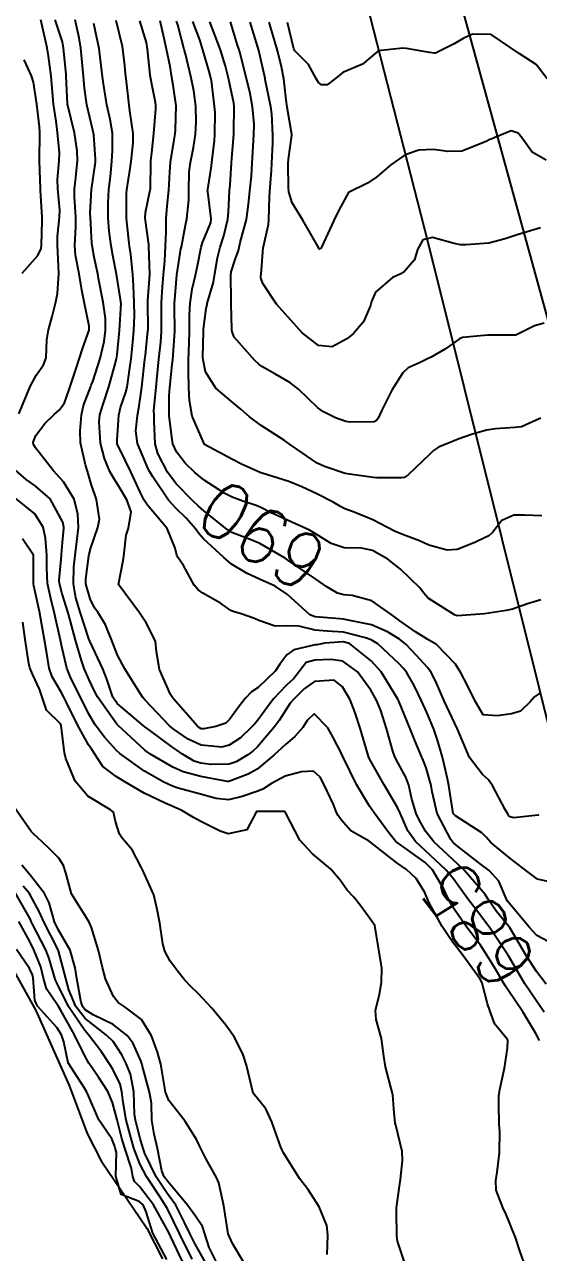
# Model space of a CAD drawing. Header units: metres. Extents: x 292545 to 299085, y 7450245 to 7463078.
# Drawn here: x 296980.8 to 297017.2, y 7454044.4 to 7454131.5 of the extents above; entities that cross this region are included whole.
import ezdxf
from ezdxf.enums import TextEntityAlignment as Align

# ---------------------------------------------------------------- set-up
doc = ezdxf.new("R2010")
doc.units = ezdxf.units.M
for name, color, linetype in [('Cotas', 45, 'Continuous'), ('Curvas de Nivel 1m', 11, 'Continuous'), ('Curvas de Nivel 5m', 15, 'Continuous'), ('Hidrografia', 140, 'Continuous'), ('Vias Primárias', 230, 'Continuous')]:
    doc.layers.add(name, color=color, linetype=linetype)
doc.styles.add('Style-STANDARD', font='STANDARD.shx')

msp = doc.modelspace()

# ---------------------------------------------------------------- linework, layer by layer
at = {"layer": 'Curvas de Nivel 1m', "flags": 128}
for points, elevation in [([(296980.342, 7454103.868), (296980.904, 7454105.178), (296981.189, 7454105.856), (296981.601, 7454106.648), (296982.098, 7454107.355), (296982.3, 7454107.843), (296982.344, 7454109.131), (296982.461, 7454109.842), (296982.713, 7454110.778), (296982.972, 7454111.837), (296983.088, 7454112.419), (296983.18, 7454113.835), (296983.178, 7454114.356), (296983.103, 7454115.836), (296983.104, 7454116.451), (296983.249, 7454117.835), (296983.25, 7454118.325), (296983.113, 7454119.837), (296983.107, 7454120.499), (296983.222, 7454121.836), (296983.226, 7454122.398), (296983.107, 7454123.837), (296983.005, 7454124.648), (296982.818, 7454125.84), (296982.708, 7454126.978), (296982.636, 7454127.842), (296982.464, 7454129.254), (296982.363, 7454129.845), (296981.917, 7454131.835)], 684), ([(297017.8, 7454063.423), (297017.102, 7454064.314), (297016.374, 7454065.437), (297015.256, 7454067.334), (297015.182, 7454067.45), (297015.143, 7454067.504), (297014.269, 7454068.578), (297013.645, 7454069.473), (297013.454, 7454069.764), (297013.169, 7454070.116), (297011.963, 7454071.492), (297011.194, 7454072.244), (297009.819, 7454073.514), (297009.22, 7454074.27), (297008.775, 7454075.073), (297008.57, 7454075.53), (297008.255, 7454076.528), (297008.035, 7454077.538), (297007.834, 7454078.107), (297007.278, 7454079.088), (297007.043, 7454079.552), (297006.906, 7454079.935), (297006.459, 7454081.558), (297006.043, 7454082.842), (297005.736, 7454083.566), (297005.34, 7454084.279), (297004.389, 7454085.58), (297003.364, 7454086.327), (297002.521, 7454086.447), (297001.365, 7454086.407), (297000.763, 7454086.225), (297000.273, 7454085.631), (296999.877, 7454085.105), (296999.343, 7454084.6), (296998.424, 7454083.654), (296997.956, 7454083.028), (296997.31, 7454082.14), (296997.096, 7454081.882), (296996.905, 7454081.674), (296996.083, 7454080.894), (296995.29, 7454080.365), (296994.762, 7454080.222), (296993.29, 7454080.373), (296992.373, 7454080.803), (296991.301, 7454081.535), (296991.057, 7454081.742), (296989.33, 7454083.562), (296989.16, 7454083.762), (296988.765, 7454084.34), (296987.88, 7454085.775), (296987.367, 7454086.746), (296986.964, 7454087.786), (296986.504, 7454088.903), (296985.954, 7454089.802), (296985.725, 7454090.124), (296985.412, 7454090.743), (296985.116, 7454091.813), (296985.103, 7454092.138), (296985.317, 7454093.811), (296985.337, 7454093.928), (296985.459, 7454094.369), (296985.96, 7454095.803), (296986.072, 7454096.394), (296985.869, 7454097.804), (296985.772, 7454098.073), (296985.513, 7454098.813), (296985.22, 7454099.813), (296985.085, 7454100.257), (296984.721, 7454101.818), (296984.697, 7454102.677), (296984.788, 7454103.818), (296984.933, 7454104.462), (296985.457, 7454105.811), (296985.496, 7454105.909), (296985.597, 7454106.17), (296986.121, 7454107.802), (296986.415, 7454109.015), (296986.511, 7454109.797), (296986.508, 7454110.653), (296986.345, 7454111.8), (296986.018, 7454113.475), (296985.96, 7454113.806), (296985.916, 7454114.027), (296985.705, 7454114.996), (296985.56, 7454115.812), (296985.541, 7454115.986), (296985.431, 7454117.813), (296985.421, 7454118.13), (296985.519, 7454119.804), (296985.782, 7454121.726), (296985.793, 7454121.79), (296985.784, 7454121.951), (296985.673, 7454123.673), (296985.653, 7454123.802), (296985.608, 7454124.001), (296985.185, 7454125.81), (296985.008, 7454126.976), (296984.938, 7454127.814), (296984.856, 7454128.828), (296984.749, 7454129.817), (296984.629, 7454130.558), (296984.348, 7454131.823)], 686), ([(297018.296, 7454066.248), (297017.134, 7454066.862), (297016.603, 7454067.435), (297015.16, 7454069.171), (297015.033, 7454069.324), (297014.965, 7454069.453), (297014.439, 7454070.724), (297013.749, 7454071.472), (297013.189, 7454071.88), (297011.492, 7454073.214), (297011.212, 7454073.45), (297011.164, 7454073.5), (297011.03, 7454073.687), (297010.064, 7454075.512), (297009.704, 7454077.068), (297009.628, 7454077.516), (297009.275, 7454078.753), (297009.066, 7454079.308), (297008.962, 7454079.525), (297008.461, 7454080.699), (297008.143, 7454081.537), (297007.332, 7454083.482), (297007.301, 7454083.55), (297007.262, 7454083.623), (297006.07, 7454085.563), (297005.361, 7454086.358), (297003.825, 7454087.586), (297003.384, 7454087.701), (297002.085, 7454087.609), (297001.5, 7454087.499), (297001.381, 7454087.487), (296999.88, 7454087.131), (296999.37, 7454086.788), (296998.886, 7454086.121), (296998.582, 7454085.652), (296997.341, 7454084.463), (296996.865, 7454084.148), (296996.421, 7454083.679), (296995.949, 7454083.058), (296995.31, 7454082.187), (296995.057, 7454081.942), (296994.347, 7454081.7), (296993.485, 7454081.524), (296993.301, 7454081.535), (296993.181, 7454081.592), (296993.036, 7454081.714), (296991.332, 7454083.649), (296991.258, 7454083.741), (296991.109, 7454083.969), (296990.333, 7454085.75), (296990.131, 7454086.993), (296990.043, 7454087.753), (296989.396, 7454089.062), (296988.914, 7454089.765), (296987.423, 7454091.78), (296987.759, 7454093.466), (296987.796, 7454093.777), (296987.967, 7454095.276), (296988.133, 7454095.773), (296988.333, 7454096.923), (296988.023, 7454097.775), (296987.506, 7454098.659), (296987.063, 7454099.331), (296986.822, 7454099.791), (296986.436, 7454100.7), (296986.156, 7454101.801), (296986.048, 7454103.32), (296986.101, 7454103.802), (296986.338, 7454104.556), (296986.751, 7454105.793), (296987.165, 7454107.343), (296987.284, 7454107.785), (296987.342, 7454108.059), (296987.499, 7454109.782), (296987.606, 7454111.724), (296987.601, 7454111.781), (296987.588, 7454111.857), (296987.292, 7454113.786), (296987.032, 7454115.116), (296986.901, 7454115.792), (296986.758, 7454116.829), (296986.69, 7454117.796), (296986.691, 7454118.849), (296986.74, 7454119.79), (296986.853, 7454120.708), (296986.961, 7454121.788), (296986.999, 7454122.579), (296987, 7454123.788), (296986.84, 7454124.767), (296986.609, 7454125.792), (296986.357, 7454127.286), (296986.295, 7454127.796), (296986.087, 7454129.591), (296986.053, 7454129.798), (296985.89, 7454130.546), (296985.683, 7454131.585)], 687), ([(297017.908, 7454070.69), (297017.177, 7454070.856), (297016.408, 7454071.438), (297015.197, 7454072.386), (297013.866, 7454073.47), (297013.555, 7454073.813), (297013.22, 7454074.155), (297011.362, 7454075.368), (297011.233, 7454075.467), (297011.21, 7454075.5), (297011.2, 7454075.533), (297010.882, 7454077.504), (297010.788, 7454077.985), (297010.427, 7454079.509), (297010.077, 7454080.73), (297009.811, 7454081.515), (297009.32, 7454082.692), (297008.938, 7454083.526), (297008.414, 7454084.605), (297007.866, 7454085.542), (297007.644, 7454085.833), (297007.359, 7454086.139), (297005.847, 7454087.565), (297005.377, 7454087.843), (297004.959, 7454087.995), (297003.391, 7454088.391), (297002.245, 7454088.461), (297001.392, 7454088.536), (297000.223, 7454088.804), (296999.395, 7454088.836), (296998.554, 7454088.812), (296997.398, 7454089.22), (296997.094, 7454089.358), (296996.139, 7454089.679), (296995.568, 7454089.851), (296995.405, 7454089.931), (296994.674, 7454090.434), (296993.417, 7454091.159), (296993.089, 7454091.385), (296992.796, 7454091.719), (296992.053, 7454093.122), (296991.626, 7454093.737), (296991.572, 7454093.857), (296991.459, 7454094.341), (296990.883, 7454095.746), (296989.489, 7454097.396), (296989.241, 7454097.763), (296988.989, 7454098.276), (296988.293, 7454099.772), (296987.538, 7454101.314), (296987.386, 7454101.627), (296987.341, 7454101.783), (296987.331, 7454101.999), (296987.448, 7454103.782), (296987.578, 7454104.317), (296987.954, 7454105.411), (296988.033, 7454105.776), (296988.242, 7454107.138), (296988.319, 7454107.773), (296988.438, 7454108.964), (296988.508, 7454109.771), (296988.558, 7454110.866), (296988.542, 7454111.771), (296988.497, 7454112.956), (296988.453, 7454113.772), (296988.293, 7454115.188), (296988.217, 7454115.775), (296988.012, 7454117.495), (296987.99, 7454117.777), (296987.996, 7454119.541), (296988.021, 7454119.777), (296988.26, 7454121.293), (296988.317, 7454121.775), (296988.464, 7454123.106), (296988.462, 7454123.773), (296988.228, 7454125.374), (296988.173, 7454125.777), (296987.961, 7454127.67), (296987.946, 7454127.779), (296987.865, 7454128.574), (296987.736, 7454129.781), (296987.719, 7454129.947), (296987.267, 7454131.786)], 688), ([(297017.278, 7454075.429), (297017.233, 7454075.397), (297015.468, 7454075.211), (297015.231, 7454075.278), (297015.148, 7454075.368), (297015.093, 7454075.452), (297014.88, 7454075.814), (297014.009, 7454077.469), (297013.696, 7454077.902), (297013.271, 7454078.286), (297012.354, 7454079.489), (297011.63, 7454081.167), (297011.497, 7454081.498), (297011.309, 7454081.902), (297010.561, 7454083.508), (297009.927, 7454084.934), (297009.627, 7454085.517), (297009.356, 7454085.876), (297008.575, 7454086.742), (297007.823, 7454087.543), (297007.378, 7454087.894), (297006.534, 7454088.41), (297005.393, 7454088.906), (297003.74, 7454089.245), (297003.4, 7454089.299), (297003.132, 7454089.326), (297001.402, 7454089.479), (297001.001, 7454089.624), (296999.417, 7454091.066), (296998.54, 7454091.649), (296997.43, 7454092.144), (296996.562, 7454092.547), (296995.446, 7454093.214), (296994.895, 7454093.696), (296993.466, 7454095.017), (296993.131, 7454095.377), (296992.897, 7454095.719), (296992.236, 7454096.484), (296991.487, 7454097.178), (296990.969, 7454097.745), (296989.868, 7454099.407), (296989.647, 7454099.759), (296989.525, 7454099.977), (296988.778, 7454101.768), (296988.646, 7454102.679), (296988.772, 7454103.768), (296988.894, 7454104.453), (296989.083, 7454105.765), (296989.137, 7454106.225), (296989.305, 7454107.763), (296989.334, 7454108.046), (296989.521, 7454109.761), (296989.525, 7454109.88), (296989.504, 7454111.762), (296989.51, 7454111.917), (296989.654, 7454113.76), (296989.656, 7454113.797), (296989.585, 7454115.761), (296989.572, 7454115.903), (296989.33, 7454117.764), (296989.34, 7454118.163), (296989.678, 7454119.761), (296989.688, 7454119.836), (296989.717, 7454121.761), (296989.72, 7454121.824), (296989.789, 7454122.402), (296989.933, 7454123.758), (296990.074, 7454125.512), (296990.077, 7454125.756), (296990.049, 7454125.97), (296989.846, 7454127.025), (296989.701, 7454127.762), (296989.675, 7454127.942), (296989.489, 7454129.764), (296989.42, 7454130.232), (296988.937, 7454131.77)], 689), ([(297017.415, 7454090.681), (297016.459, 7454090.393), (297015.409, 7454090.015), (297014.943, 7454089.919), (297013.405, 7454089.698), (297011.463, 7454089.558), (297011.404, 7454089.568), (297011.293, 7454089.612), (297009.416, 7454090.789), (297009.079, 7454091.185), (297008.815, 7454091.529), (297007.443, 7454092.864), (297006.561, 7454093.559), (297005.459, 7454094.18), (297004.691, 7454094.347), (297003.461, 7454094.37), (297002.529, 7454094.67), (297001.47, 7454095.345), (297000.995, 7454095.625), (296999.48, 7454096.318), (296998.277, 7454096.86), (296997.489, 7454097.246), (296997.197, 7454097.372), (296996.25, 7454097.679), (296995.497, 7454097.957), (296994.971, 7454098.225), (296993.515, 7454099.174), (296992.835, 7454099.72), (296992.169, 7454100.37), (296991.537, 7454101.191), (296991.296, 7454101.742), (296991.228, 7454102.063), (296991.018, 7454103.738), (296991.024, 7454105.175), (296991.075, 7454105.738), (296991.242, 7454107.368), (296991.279, 7454107.735), (296991.313, 7454108.039), (296991.429, 7454109.733), (296991.412, 7454111.485), (296991.413, 7454111.734), (296991.424, 7454111.976), (296991.58, 7454113.732), (296991.702, 7454114.673), (296991.864, 7454115.575), (296991.892, 7454115.728), (296992.177, 7454117.277), (296992.276, 7454117.725), (296992.42, 7454119.056), (296992.411, 7454119.724), (296992.444, 7454121.055), (296992.54, 7454121.722), (296992.745, 7454122.769), (296992.885, 7454123.719), (296992.951, 7454124.584), (296992.912, 7454125.719), (296992.764, 7454126.801), (296992.583, 7454127.723), (296992.176, 7454129.43), (296992.095, 7454129.728), (296991.89, 7454130.466), (296991.636, 7454131.469), (296991.55, 7454131.735)], 691), ([(297017.485, 7454096.636), (297016.244, 7454096.684), (297015.485, 7454096.693), (297014.632, 7454096.308), (297013.982, 7454095.465), (297013.717, 7454095.221), (297013.469, 7454095.095), (297012.728, 7454094.744), (297011.461, 7454094.261), (297010.763, 7454094.204), (297009.463, 7454094.568), (297008.804, 7454094.868), (297007.471, 7454095.359), (297007.016, 7454095.555), (297005.481, 7454096.352), (297004.16, 7454096.909), (297003.488, 7454097.142), (297003.19, 7454097.294), (297002.672, 7454097.602), (297001.502, 7454098.194), (297000.433, 7454098.707), (296999.514, 7454099.077), (296997.619, 7454099.659), (296997.523, 7454099.694), (296996.162, 7454100.313), (296995.532, 7454100.638), (296993.543, 7454101.71), (296992.666, 7454103.719), (296992.477, 7454104.828), (296992.418, 7454105.722), (296992.39, 7454106.938), (296992.395, 7454107.722), (296992.442, 7454108.911), (296992.464, 7454109.722), (296992.463, 7454110.914), (296992.514, 7454111.721), (296992.663, 7454112.735), (296992.889, 7454113.718), (296993.038, 7454114.372), (296993.307, 7454115.714), (296993.397, 7454116.032), (296993.724, 7454116.812), (296993.974, 7454117.464), (296994.004, 7454117.707), (296993.762, 7454119.643), (296993.752, 7454119.71), (296993.764, 7454119.798), (296994.022, 7454121.466), (296994.055, 7454121.707), (296994.238, 7454123.266), (296994.266, 7454123.705), (296994.279, 7454125.253), (296994.253, 7454125.706), (296994.022, 7454127.537), (296993.985, 7454127.709), (296993.86, 7454128.174), (296993.413, 7454129.715), (296993.197, 7454130.41), (296992.715, 7454131.722)], 692), ([(297017.417, 7454103.58), (297017.083, 7454103.435), (297016.04, 7454102.963), (297015.557, 7454102.898), (297014.198, 7454102.822), (297013.555, 7454102.721), (297012.482, 7454102.415), (297011.549, 7454102.073), (297011.136, 7454101.915), (297010.146, 7454101.514), (297009.786, 7454101.272), (297009.538, 7454101.018), (297007.99, 7454099.543), (297007.701, 7454099.367), (297007.52, 7454099.345), (297005.757, 7454099.33), (297005.52, 7454099.351), (297003.82, 7454099.587), (297003.524, 7454099.657), (297002.051, 7454100.135), (297001.531, 7454100.387), (296999.71, 7454101.638), (296999.545, 7454101.76), (296999.214, 7454101.977), (296997.564, 7454103.04), (296996.722, 7454103.673), (296996.103, 7454104.207), (296995.582, 7454104.644), (296994.348, 7454105.702), (296993.604, 7454106.865), (296993.432, 7454107.712), (296993.419, 7454107.909), (296993.458, 7454109.712), (296993.469, 7454109.887), (296993.659, 7454111.359), (296993.711, 7454111.661), (296993.722, 7454111.709), (296994.167, 7454113.216), (296994.248, 7454113.704), (296994.447, 7454114.957), (296994.648, 7454115.701), (296994.909, 7454116.51), (296995.185, 7454117.695), (296995.232, 7454118.204), (296995.311, 7454119.695), (296995.344, 7454120.117), (296995.445, 7454121.693), (296995.469, 7454122.01), (296995.608, 7454123.692), (296995.616, 7454123.882), (296995.628, 7454125.692), (296995.604, 7454125.924), (296995.229, 7454127.696), (296995.015, 7454128.549), (296994.659, 7454129.702), (296993.922, 7454131.691)], 693), ([(297017.652, 7454110.323), (297016.968, 7454110.119), (297015.643, 7454109.45), (297013.643, 7454109.47), (297011.85, 7454109.287), (297011.638, 7454109.201), (297010.65, 7454108.487), (297009.619, 7454107.894), (297009.367, 7454107.772), (297008.85, 7454107.528), (297008.003, 7454107.142), (297007.605, 7454106.787), (297006.828, 7454105.551), (297006.109, 7454104.093), (297005.856, 7454103.566), (297005.736, 7454103.403), (297005.569, 7454103.309), (297003.876, 7454103.28), (297003.569, 7454103.331), (297002.832, 7454103.601), (297001.98, 7454104.017), (297001.58, 7454104.311), (297000.213, 7454105.634), (296999.598, 7454106.107), (296998.531, 7454106.724), (296997.609, 7454107.246), (296997.37, 7454107.423), (296997.097, 7454107.668), (296995.637, 7454109.31), (296995.498, 7454109.691), (296995.478, 7454109.859), (296995.419, 7454111.692), (296995.418, 7454111.94), (296995.394, 7454113.693), (296995.427, 7454113.952), (296995.7, 7454114.827), (296995.938, 7454115.458), (296995.995, 7454115.686), (296996.069, 7454116.037), (296996.504, 7454117.678), (296996.666, 7454118.759), (296996.746, 7454119.675), (296996.862, 7454120.762), (296996.927, 7454121.673), (296996.999, 7454122.876), (296997.044, 7454123.671), (296997.048, 7454124.437), (296996.933, 7454125.673), (296996.765, 7454126.599), (296996.512, 7454127.68), (296996.038, 7454129.531), (296995.992, 7454129.688), (296995.971, 7454129.776), (296995.886, 7454130.046), (296995.372, 7454131.695)], 694), ([(297017.788, 7454121.887), (297016.799, 7454122.441), (297016.092, 7454123.446), (297015.808, 7454123.803), (297015.315, 7454123.95), (297014.093, 7454123.467), (297013.893, 7454123.378), (297013.802, 7454123.34), (297013.534, 7454123.208), (297011.793, 7454122.526), (297010.807, 7454122.496), (297009.794, 7454122.629), (297008.742, 7454122.582), (297007.79, 7454122.258), (297006.754, 7454121.555), (297005.774, 7454120.703), (297005.103, 7454120.243), (297003.763, 7454119.59), (297003.049, 7454118.291), (297002.721, 7454117.605), (297001.86, 7454115.763), (297001.793, 7454115.619), (297001.753, 7454115.578), (297001.712, 7454115.568), (297001.657, 7454115.621), (297001.598, 7454115.737), (297000.508, 7454117.632), (296999.751, 7454118.85), (296999.516, 7454119.642), (296999.491, 7454119.917), (296999.477, 7454121.643), (296999.492, 7454121.937), (296999.742, 7454123.641), (296999.744, 7454123.7), (296999.397, 7454125.644), (296999.322, 7454126.162), (296999.157, 7454127.647), (296999.006, 7454128.508), (296998.705, 7454129.652), (296998.211, 7454131.345), (296998.117, 7454131.658)], 696), ([(297017.855, 7454127.64), (297017.088, 7454128.655), (297015.873, 7454129.45), (297013.893, 7454130.795), (297012.56, 7454130.823), (297011.888, 7454130.502), (297011.25, 7454130.139), (297010.026, 7454129.518), (297009.923, 7454129.469), (297009.872, 7454129.465), (297009.512, 7454129.524), (297007.877, 7454129.802), (297007.608, 7454129.813), (297005.874, 7454129.629), (297005.83, 7454129.614), (297005.788, 7454129.571), (297004.759, 7454128.686), (297003.86, 7454128.304), (297003.356, 7454128.097), (297002.734, 7454127.601), (297002.237, 7454127.218), (297001.849, 7454127.213), (297001.62, 7454127.383), (297001.494, 7454127.615), (297000.907, 7454128.668), (296999.939, 7454129.639), (296999.875, 7454129.771), (296999.431, 7454131.645)], 697), ([(296980.594, 7454113.866), (296981.705, 7454115.104), (296981.939, 7454115.62), (296981.965, 7454115.847), (296981.998, 7454117.58), (296981.999, 7454117.847), (296981.895, 7454119.714), (296981.891, 7454119.849), (296981.822, 7454121.81), (296981.824, 7454121.85), (296981.844, 7454123.808), (296981.841, 7454123.85), (296981.809, 7454124.247), (296981.632, 7454125.853), (296981.395, 7454127.403), (296981.255, 7454127.859), (296980.734, 7454129.003)], 683), ([(297017.314, 7454059.427), (297017.048, 7454059.922), (297016.123, 7454061.439), (297015.086, 7454062.998), (297014.905, 7454063.267), (297014.797, 7454063.454), (297014.166, 7454064.526), (297013.59, 7454065.473), (297013.123, 7454066.171), (297012.142, 7454067.49), (297011.157, 7454068.888), (297010.822, 7454069.503), (297010.532, 7454070.144), (297009.727, 7454071.515), (297009.191, 7454072.057), (297007.459, 7454073.296), (297007.212, 7454073.456), (297007.101, 7454073.551), (297006.626, 7454074.149), (297005.57, 7454075.567), (297005.24, 7454076.043), (297004.324, 7454077.579), (297003.392, 7454079.479), (297003.342, 7454079.589), (297003.284, 7454079.726), (297002.655, 7454080.958), (297002.293, 7454081.605), (297001.318, 7454082.604), (297000.812, 7454082.124), (297000.503, 7454081.628), (296999.941, 7454080.989), (296999.291, 7454080.409), (296998.451, 7454079.652), (296997.273, 7454078.666), (296996.642, 7454078.304), (296995.264, 7454077.784), (296995.174, 7454077.781), (296993.267, 7454078.148), (296992.013, 7454078.472), (296991.274, 7454078.806), (296989.645, 7454079.756), (296989.285, 7454080.017), (296987.372, 7454081.779), (296987.304, 7454081.854), (296985.945, 7454083.801), (296985.731, 7454084.198), (296985.345, 7454085.003), (296984.982, 7454085.814), (296984.791, 7454086.386), (296984.379, 7454087.82), (296983.991, 7454089.23), (296983.818, 7454089.826), (296983.416, 7454091.119), (296983.226, 7454091.832), (296983.208, 7454092.051), (296983.385, 7454093.831), (296983.389, 7454093.895), (296983.462, 7454094.759), (296983.55, 7454095.751), (296983.549, 7454095.829), (296983.478, 7454096.198), (296982.57, 7454097.839), (296981.512, 7454098.777), (296980.88, 7454099.223), (296980.109, 7454099.871)], 684), ([(297016.301, 7454043.438), (297015.923, 7454044.503), (297015.603, 7454045.443), (297014.899, 7454047.186), (297014.766, 7454047.452), (297014.246, 7454048.79), (297014.214, 7454049.461), (297014.311, 7454050.081), (297014.479, 7454051.457), (297014.493, 7454052.982), (297014.465, 7454053.458), (297014.429, 7454054.9), (297014.439, 7454055.458), (297014.509, 7454055.949), (297014.823, 7454057.453), (297015.037, 7454058.868), (297015.078, 7454059.414), (297015.069, 7454059.45), (297015.043, 7454059.486), (297014.158, 7454060.568), (297013.822, 7454061.469), (297013.634, 7454062.027), (297013.252, 7454063.478), (297013.209, 7454063.593), (297013.096, 7454063.764), (297011.846, 7454065.493), (297011.127, 7454066.447), (297010.408, 7454067.507), (297009.49, 7454069.186), (297009.339, 7454069.518), (297009.167, 7454069.912), (297008.56, 7454070.912), (297007.864, 7454071.54), (297007.19, 7454072.013), (297005.213, 7454073.57), (297003.928, 7454074.298), (297003.228, 7454075.07), (297003.023, 7454075.386), (297002.913, 7454075.595), (297002.69, 7454076.15), (297002.008, 7454077.609), (297001.747, 7454078.093), (297001.272, 7454078.534), (297000.426, 7454078.473), (296999.268, 7454078.176), (296998.283, 7454077.655), (296997.673, 7454077.247), (296997.254, 7454077.089), (296996.211, 7454076.718), (296995.245, 7454076.485), (296994.364, 7454076.581), (296993.251, 7454076.893), (296991.666, 7454077.325), (296991.259, 7454077.471), (296990.642, 7454077.746), (296989.271, 7454078.526), (296987.51, 7454079.778), (296987.285, 7454079.987), (296986.444, 7454080.943), (296985.774, 7454081.803), (296985.314, 7454082.566), (296984.695, 7454083.816), (296984.044, 7454085.125), (296983.764, 7454085.826), (296983.378, 7454087.477), (296983.301, 7454087.831), (296982.944, 7454089.383), (296982.851, 7454089.836), (296982.672, 7454090.575), (296982.391, 7454091.84), (296982.336, 7454092.945), (296982.335, 7454093.841), (296982.251, 7454095.056), (296982.084, 7454095.844), (296981.487, 7454096.779), (296980.136, 7454097.871)], 683), ([(297007.773, 7454043.541), (297007.237, 7454045.187), (297007.18, 7454045.547), (297007.154, 7454047.292), (297007.169, 7454047.547), (297007.384, 7454049.08), (297007.458, 7454049.545), (297007.595, 7454050.892), (297007.568, 7454051.544), (297007.115, 7454053.405), (297007.082, 7454053.549), (297006.983, 7454054.579), (297006.897, 7454055.551), (297006.879, 7454055.667), (297006.39, 7454057.556), (297006.272, 7454058.316), (297006.098, 7454059.559), (297005.721, 7454060.905), (297005.663, 7454061.564), (297005.955, 7454062.691), (297006.107, 7454063.56), (297006.123, 7454064.539), (297005.956, 7454065.562), (297005.721, 7454066.978), (297005.626, 7454067.565), (297005.15, 7454068.232), (297004.585, 7454069.007), (297004.126, 7454069.586), (297003.67, 7454070.094), (297003.175, 7454070.8), (297002.478, 7454071.607), (297001.199, 7454072.662), (297000.311, 7454073.629), (296999.317, 7454075.555), (296999.264, 7454075.64), (296999.233, 7454075.664), (296999.211, 7454075.663), (296997.233, 7454075.67), (296996.533, 7454074.363), (296995.217, 7454074.083), (296994.644, 7454074.271), (296993.226, 7454074.988), (296992.758, 7454075.247), (296991.933, 7454075.729), (296991.237, 7454076.044), (296990.732, 7454076.254), (296989.251, 7454076.96), (296987.869, 7454077.774), (296987.266, 7454078.137), (296986.326, 7454078.847), (296985.691, 7454079.804), (296985.531, 7454080.052), (296985.289, 7454080.397), (296984.507, 7454081.818), (296983.711, 7454083.442), (296983.526, 7454083.828), (296983.336, 7454084.178), (296982.727, 7454085.22), (296982.505, 7454085.843), (296982.336, 7454086.878), (296982.174, 7454087.848), (296982.056, 7454088.516), (296981.828, 7454089.846), (296981.421, 7454091.68), (296981.385, 7454091.813), (296981.381, 7454091.851), (296981.401, 7454093.8), (296981.395, 7454093.851), (296980.608, 7454095.006)], 682), ([(297002.247, 7454044.221), (297002.296, 7454045.606), (297002.208, 7454046.288), (297001.68, 7454047.612), (297000.915, 7454048.793), (297000.275, 7454049.626), (296999.144, 7454051.444), (296999.045, 7454051.639), (296998.955, 7454051.85), (296998.482, 7454053.161), (296998.311, 7454053.65), (296997.893, 7454054.567), (296996.993, 7454055.67), (296996.509, 7454057.675), (296996.245, 7454058.464), (296995.64, 7454059.684), (296995.055, 7454060.5), (296994.056, 7454061.7), (296993.083, 7454062.744), (296992.589, 7454063.219), (296992.108, 7454063.725), (296991.66, 7454064.293), (296991.106, 7454065.048), (296990.712, 7454065.744), (296990.586, 7454066.28), (296990.369, 7454067.748), (296990.182, 7454068.72), (296989.925, 7454069.752), (296989.188, 7454071.423), (296989.016, 7454071.763), (296988.387, 7454072.954), (296987.684, 7454073.783), (296987.495, 7454074.065), (296987.225, 7454074.965), (296987.061, 7454075.613), (296986.863, 7454075.786), (296985.247, 7454076.75), (296984.347, 7454077.819), (296983.687, 7454079.418), (296983.594, 7454079.827), (296983.358, 7454081.773), (296983.339, 7454081.83), (296983.304, 7454081.874), (296982.323, 7454082.845), (296981.974, 7454083.85), (296981.818, 7454084.333), (296981.348, 7454085.372), (296981.139, 7454085.862), (296981.059, 7454086.161), (296980.802, 7454087.866), (296980.634, 7454089.1)], 681), ([(296994.381, 7454043.697), (296993.855, 7454044.718), (296993.549, 7454045.71), (296993.385, 7454046.209), (296992.895, 7454046.948), (296992.329, 7454047.726), (296990.92, 7454049.403), (296990.679, 7454049.742), (296990.503, 7454050.171), (296990.2, 7454051.748), (296989.949, 7454052.764), (296989.798, 7454053.752), (296989.765, 7454054.978), (296989.634, 7454055.754), (296989.111, 7454057.67), (296989.085, 7454057.759), (296989.025, 7454057.919), (296988.466, 7454059.197), (296988.052, 7454059.775), (296987.054, 7454060.54), (296985.624, 7454061.245), (296985.07, 7454061.589), (296984.89, 7454061.812), (296984.776, 7454062.113), (296984.463, 7454063.816), (296984.341, 7454064.577), (296984.005, 7454065.821), (296983.135, 7454067.3), (296982.884, 7454067.834), (296982.5, 7454069.184), (296982.177, 7454069.845), (296981.182, 7454071.131), (296980.557, 7454071.866)], 679), ([(296993.584, 7454043.709), (296992.872, 7454044.966), (296992.481, 7454045.724), (296992.124, 7454046.494), (296991.493, 7454047.734), (296990.911, 7454048.543), (296990.091, 7454049.748), (296989.298, 7454051.406), (296989.174, 7454051.758), (296988.96, 7454052.473), (296988.695, 7454053.489), (296988.627, 7454053.765), (296988.572, 7454054.173), (296988.515, 7454055.767), (296988.27, 7454057.026), (296987.975, 7454057.776), (296987.653, 7454058.405), (296987.039, 7454059.356), (296986.577, 7454059.795), (296985.06, 7454060.976), (296984.394, 7454061.817), (296983.9, 7454063.007), (296983.68, 7454063.824), (296983.163, 7454065.779), (296983.145, 7454065.83), (296983.114, 7454065.892), (296982.119, 7454067.845), (296981.82, 7454068.521), (296981.162, 7454069.753), (296981.085, 7454069.861), (296980.668, 7454070.367)], 678), ([(296992.666, 7454043.912), (296991.757, 7454045.731), (296990.9, 7454047.467), (296990.751, 7454047.742), (296990.421, 7454048.232), (296989.405, 7454049.755), (296988.936, 7454050.654), (296988.517, 7454051.767), (296988.174, 7454052.981), (296987.981, 7454053.775), (296987.747, 7454055.023), (296987.669, 7454055.78), (296987.544, 7454056.318), (296987.019, 7454057.382), (296986.769, 7454057.793), (296986.212, 7454058.618), (296985.308, 7454059.807), (296985.048, 7454060.124), (296983.879, 7454061.822), (296983.089, 7454063.422), (296982.965, 7454063.705), (296982.916, 7454063.833), (296982.513, 7454065.245), (296982.271, 7454065.843), (296981.324, 7454067.673), (296981.234, 7454067.859), (296981.205, 7454067.92), (296981.145, 7454068.049), (296980.108, 7454069.871)], 677), ([(296991.967, 7454043.729), (296991.133, 7454045.483), (296991.014, 7454045.739), (296990.885, 7454045.996), (296989.913, 7454047.75), (296988.916, 7454049.053), (296988.557, 7454049.403), (296988.454, 7454049.767), (296988.359, 7454050.341), (296987.87, 7454051.776), (296987.653, 7454052.473), (296987.328, 7454053.785), (296986.991, 7454055.015), (296986.659, 7454055.793), (296985.997, 7454056.816), (296985.328, 7454057.807), (296985.028, 7454058.335), (296984.291, 7454059.818), (296983.312, 7454061.585), (296983.169, 7454061.829), (296983.074, 7454061.966), (296982.315, 7454063.071), (296982.102, 7454063.845), (296981.906, 7454064.653), (296981.421, 7454065.855), (296981.122, 7454066.441), (296980.344, 7454067.868)], 676)]:
    msp.add_lwpolyline(points, dxfattribs=dict(at, elevation=elevation))
at = {"layer": 'Curvas de Nivel 5m', "flags": 128}
for points, elevation in [([(297017.652, 7454061.424), (297017.075, 7454062.26), (297016.271, 7454063.438), (297015.113, 7454065.424), (297015.105, 7454065.442), (297015.075, 7454065.489), (297013.742, 7454067.471), (297013.488, 7454067.816), (297013.151, 7454068.251), (297012.202, 7454069.49), (297011.177, 7454070.906), (297010.684, 7454071.505), (297009.204, 7454072.897), (297008.52, 7454073.53), (297007.979, 7454074.297), (297007.429, 7454075.547), (297007.239, 7454075.938), (297006.286, 7454077.56), (297005.281, 7454079.357), (297005.181, 7454079.571), (297005.119, 7454079.737), (297004.578, 7454081.577), (297004.234, 7454082.666), (297003.869, 7454083.585), (297003.342, 7454084.52), (297002.729, 7454084.982), (297001.346, 7454084.897), (297000.598, 7454084.369), (296999.87, 7454083.635), (296999.621, 7454083.344), (296999.322, 7454082.9), (296998.828, 7454082.129), (296998.49, 7454081.652), (296997.289, 7454080.248), (296996.995, 7454079.964), (296996.611, 7454079.677), (296995.785, 7454079.178), (296995.276, 7454079.019), (296993.978, 7454079), (296993.277, 7454079.097), (296992.805, 7454079.244), (296991.979, 7454079.73), (296991.564, 7454080.014), (296991.288, 7454080.212), (296989.625, 7454081.432), (296989.302, 7454081.669), (296989.185, 7454081.761), (296987.326, 7454083.336), (296987.028, 7454083.785), (296986.604, 7454085.05), (296986.307, 7454085.796), (296985.382, 7454087.759), (296985.363, 7454087.81), (296985.355, 7454087.839), (296984.708, 7454089.817), (296984.4, 7454090.833), (296984.226, 7454091.822), (296984.255, 7454093.007), (296984.345, 7454093.821), (296984.473, 7454094.81), (296984.582, 7454095.819), (296984.55, 7454096.756), (296984.275, 7454097.822), (296983.515, 7454099.06), (296982.819, 7454099.837), (296981.539, 7454101.467), (296981.399, 7454101.709), (296981.371, 7454101.853), (296981.404, 7454101.993), (296981.55, 7454102.349), (296982.204, 7454103.203), (296982.851, 7454103.837), (296983.245, 7454104.165), (296983.581, 7454104.666), (296983.892, 7454105.525), (296983.987, 7454105.826), (296984.399, 7454107.028), (296984.659, 7454107.82), (296984.89, 7454108.552), (296985.333, 7454109.813), (296985.348, 7454110.111), (296984.987, 7454111.817), (296984.833, 7454112.661), (296984.628, 7454113.821), (296984.383, 7454115.146), (296984.333, 7454115.824), (296984.404, 7454117.145), (296984.399, 7454117.823), (296984.298, 7454119.281), (296984.308, 7454119.822), (296984.383, 7454120.435), (296984.509, 7454121.819), (296984.498, 7454122.528), (296984.302, 7454123.823), (296983.832, 7454125.752), (296983.814, 7454125.83), (296983.811, 7454125.852), (296983.718, 7454127.831), (296983.706, 7454127.98), (296983.521, 7454129.834), (296983.454, 7454130.268), (296982.927, 7454131.84)], 685), ([(297017.339, 7454084.051), (297016.968, 7454083.802), (297016.644, 7454083.437), (297015.978, 7454082.789), (297015.32, 7454082.585), (297014.324, 7454082.458), (297013.319, 7454082.53), (297012.758, 7454083.486), (297012.192, 7454084.644), (297011.738, 7454085.496), (297011.359, 7454086.129), (297010.009, 7454087.514), (297009.378, 7454087.875), (297008.518, 7454088.401), (297007.398, 7454089.195), (297006.929, 7454089.555), (297005.413, 7454090.6), (297004.011, 7454090.99), (297003.417, 7454091.039), (297002.981, 7454091.159), (297002.214, 7454091.608), (297001.431, 7454092.142), (296999.897, 7454093.185), (296999.451, 7454093.507), (296999.254, 7454093.642), (296997.463, 7454094.682), (296996.769, 7454094.974), (296995.471, 7454095.47), (296995.125, 7454095.693), (296993.486, 7454096.998), (296993.106, 7454097.332), (296992.689, 7454097.722), (296991.511, 7454098.917), (296990.916, 7454099.746), (296990.231, 7454101.058), (296990.034, 7454101.755), (296989.963, 7454103.361), (296989.949, 7454103.754), (296989.947, 7454104.125), (296990.09, 7454105.753), (296990.141, 7454106.294), (296990.294, 7454107.75), (296990.425, 7454108.955), (296990.479, 7454109.747), (296990.481, 7454110.577), (296990.484, 7454111.748), (296990.547, 7454112.88), (296990.625, 7454113.746), (296990.714, 7454114.756), (296990.771, 7454115.744), (296990.801, 7454116.821), (296990.813, 7454117.744), (296990.884, 7454118.605), (296991.001, 7454119.741), (296991.06, 7454121.025), (296991.126, 7454121.74), (296991.39, 7454123.327), (296991.454, 7454123.735), (296991.481, 7454124.061), (296991.514, 7454125.735), (296991.302, 7454127.193), (296991.205, 7454127.74), (296991.088, 7454128.518), (296990.831, 7454129.746), (296990.66, 7454130.518), (296990.39, 7454131.753)], 690), ([(297017.388, 7454117.084), (297015.724, 7454116.572), (297014.888, 7454116.292), (297013.718, 7454115.984), (297012.095, 7454115.873), (297011.717, 7454115.869), (297011.263, 7454115.959), (297009.722, 7454116.395), (297009.028, 7454116.218), (297008.667, 7454115.53), (297008.438, 7454114.797), (297007.689, 7454113.94), (297007.43, 7454113.8), (297006.89, 7454113.552), (297005.672, 7454112.515), (297005.382, 7454111.857), (297005.308, 7454111.574), (297004.822, 7454110.407), (297004.115, 7454109.585), (297003.856, 7454109.371), (297003.637, 7454109.199), (297002.606, 7454108.628), (297001.63, 7454108.736), (297000.471, 7454109.632), (296999.652, 7454110.52), (296998.644, 7454111.65), (296997.678, 7454113.127), (296997.537, 7454113.517), (296997.529, 7454113.662), (296997.549, 7454113.798), (296997.701, 7454115.66), (296997.714, 7454115.754), (296998.069, 7454117.317), (296998.108, 7454117.656), (296998.158, 7454119.255), (296998.175, 7454119.656), (296998.28, 7454121.153), (296998.311, 7454121.655), (296998.376, 7454123.075), (296998.395, 7454123.654), (296998.309, 7454125.172), (296998.237, 7454125.656), (296997.852, 7454127.604), (296997.843, 7454127.651), (296997.838, 7454127.676), (296997.388, 7454129.667), (296997.045, 7454130.824), (296996.767, 7454131.677)], 695), ([(296996.331, 7454043.675), (296995.532, 7454045.024), (296995.217, 7454045.687), (296994.903, 7454047.69), (296994.543, 7454049.32), (296994.383, 7454049.698), (296993.662, 7454050.99), (296993.29, 7454051.715), (296993.172, 7454051.934), (296992.96, 7454052.399), (296992.145, 7454053.728), (296990.994, 7454055.156), (296990.771, 7454055.742), (296990.715, 7454056.034), (296990.424, 7454057.746), (296990.194, 7454058.586), (296989.771, 7454059.753), (296989.06, 7454060.906), (296987.897, 7454061.778), (296987.402, 7454062.111), (296987.08, 7454062.54), (296986.514, 7454063.796), (296986.299, 7454064.6), (296985.997, 7454065.801), (296985.499, 7454067.445), (296985.345, 7454067.808), (296985.146, 7454068.114), (296984.094, 7454069.821), (296983.687, 7454071.323), (296983.522, 7454071.827), (296983.198, 7454072.356), (296982.462, 7454073.097), (296981.646, 7454073.854), (296981.409, 7454074.051), (296981.217, 7454074.253), (296980.088, 7454075.871)], 680), ([(296990.855, 7454043.882), (296989.858, 7454045.75), (296989.396, 7454047.257), (296989.173, 7454047.757), (296988.905, 7454047.987), (296987.613, 7454048.483), (296987.249, 7454049.785), (296987.275, 7454051.458), (296987.197, 7454051.786), (296987.138, 7454051.971), (296986.959, 7454052.43), (296986.025, 7454053.799), (296985.306, 7454055.499), (296985.158, 7454055.808), (296985.005, 7454056.032), (296983.864, 7454057.822), (296983.541, 7454059.322), (296983.375, 7454059.827), (296983.05, 7454060.333), (296981.682, 7454061.851), (296981.495, 7454062.272), (296981.366, 7454063.856), (296981.321, 7454064.082), (296981.099, 7454064.514), (296980.185, 7454065.869)], 675)]:
    msp.add_lwpolyline(points, dxfattribs=dict(at, elevation=elevation))
at = {"layer": 'Hidrografia'}
msp.add_lwpolyline([(296979.654, 7454064.959), (296981.559, 7454061.549), (296983.935, 7454056.217), (296985.193, 7454052.806), (296986.2, 7454050.868), (296989.439, 7454046.107), (296990.553, 7454043.917)], dxfattribs=at)
at = {"layer": 'Vias Primárias'}
msp.add_lwpolyline([(296952.891, 7454237.342), (296968.161, 7454219.837), (296981.99, 7454204.878, -0.088491), (296988.296, 7454195.032), (296989.749, 7454189.646), (296992.083, 7454180.696), (296993.82, 7454173.831), (296998.833, 7454157.235), (297009.372, 7454116.152), (297025.199, 7454052.715), (297026.831, 7454043.368)], format="xyb", dxfattribs=at)
at = {"layer": 'Vias Primárias', "elevation": 681.619}
msp.add_lwpolyline([(297071.203, 7453906.569), (297068.105, 7453919.258), (297064.526, 7453933.039), (297061.005, 7453946.697), (297057.424, 7453960.923), (297053.484, 7453976.99), (297050.295, 7453989.178), (297047.075, 7454001.541), (297044.157, 7454012.974), (297040.455, 7454027.234), (297037.237, 7454039.959), (297034.319, 7454051.633), (297032.214, 7454060.048), (297029.97, 7454066.781), (297010.514, 7454137.459), (297009.332, 7454141.961), (297005.837, 7454155.333), (297003.923, 7454163.402, -0.317081), (297006.277, 7454169.276)], format="xyb", dxfattribs=at)

# ---------------------------------------------------------------- texts
at = {"layer": 'Cotas', "style": 'Style-STANDARD'}
for s, rotation, p in [('690', 146.806, (296997.645, 7454095.237, 690)), ('685', 126.8389, (297012.999, 7454067.576, 685))]:
    msp.add_text(s, height=4, rotation=rotation, dxfattribs=at).set_placement(p, align=Align.MIDDLE_CENTER)

doc.saveas('drawing.dxf')
